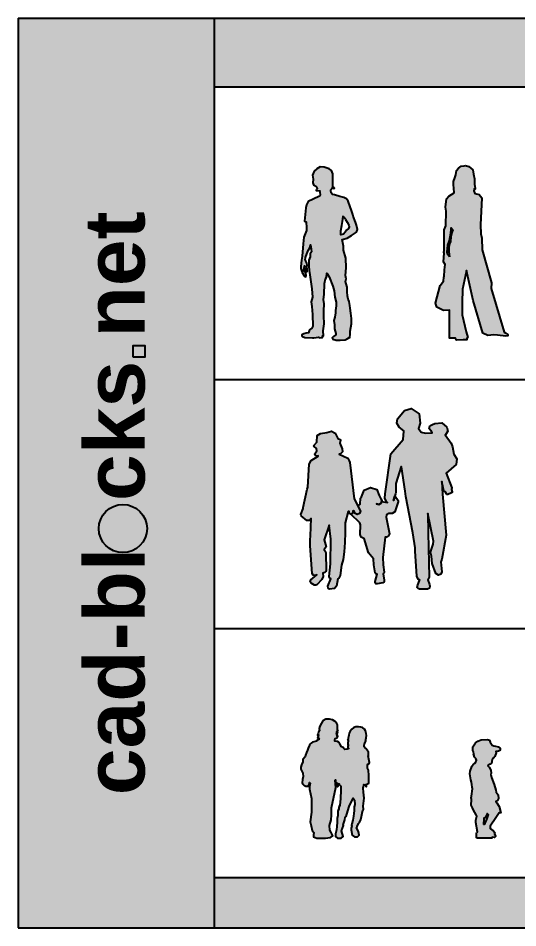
# Model space of a CAD drawing. Header units: millimetres. Extents: x 6811 to 22647, y 8145 to 17218.
# Drawn here: x 6811 to 11793, y 8145 to 17218 of the extents above; entities that cross this region are included whole.
import ezdxf

# ---------------------------------------------------------------- set-up
doc = ezdxf.new("R2010")
doc.units = ezdxf.units.MM
doc.layers.add('www.cad-blocks.net', color=7, linetype='Continuous')
doc.styles.get("Standard").update_dxf_attribs({"font": 'arial.ttf'})

# ---------------------------------------------------------------- blocks, each defined once
blk = doc.blocks.new('A$C6592664C')
h = blk.add_hatch(color=256)
h.paths.add_polyline_path([(0.4137, 1.0043), (0.4631, 1.0184), (0.5038, 1.0434), (0.5538, 1.0775), (0.5637, 1.1043), (0.5568, 1.146), (0.544, 1.1785), (0.5225, 1.2369), (0.5175, 1.2528), (0.5096, 1.2822), (0.4733, 1.3879), (0.4541, 1.4107), (0.4277, 1.4243), (0.3899, 1.4328), (0.3357, 1.4492), (0.3164, 1.4544), (0.3021, 1.4687), (0.2985, 1.4929), (0.2984, 1.4991), (0.308, 1.5101), (0.3111, 1.5219), (0.3255, 1.5145), (0.3374, 1.5175), (0.3286, 1.5215), (0.319, 1.5276), (0.3181, 1.5385), (0.3181, 1.553), (0.3207, 1.5661), (0.3195, 1.621), (0.319, 1.659), (0.3068, 1.6931), (0.2814, 1.7106), (0.2333, 1.7245), (0.194, 1.7289), (0.159, 1.7106), (0.1319, 1.6861), (0.1162, 1.6468), (0.1223, 1.6075), (0.1214, 1.5699), (0.1258, 1.5481), (0.1485, 1.5367), (0.1599, 1.5271), (0.1625, 1.5114), (0.1555, 1.5018), (0.1538, 1.493), (0.1857, 1.4913), (0.1891, 1.4753), (0.1919, 1.4485), (0.1905, 1.4382), (0.1783, 1.4344), (0.0739, 1.3823), (0.0551, 1.349), (0.051, 1.3188), (0.0353, 1.1865), (0.0532, 1.182), (0.0552, 1.1196), (0.0552, 1.0946), (0.0312, 1.0273), (0.0241, 0.9624), (0.0139, 0.8371), (0.0068, 0.7968), (0.0029, 0.7677), (0.0006, 0.7332), (0, 0.7155), (0.008, 0.6938), (0.0142, 0.6751), (0.0365, 0.6399), (0.0503, 0.6337), (0.053, 0.6475), (0.0485, 0.668), (0.0374, 0.6862), (0.0293, 0.7014), (0.036, 0.7339), (0.0374, 0.7433), (0.0432, 0.7268), (0.0454, 0.7103), (0.0485, 0.6951), (0.0583, 0.6853), (0.0637, 0.6867), (0.0628, 0.7112), (0.0606, 0.7303), (0.0619, 0.7468), (0.061, 0.7678), (0.0516, 0.7878), (0.045, 0.799), (0.0458, 0.8265), (0.0585, 0.8626), (0.0722, 0.8932), (0.0902, 0.9215), (0.0981, 0.9529), (0.1036, 0.9081), (0.1052, 0.883), (0.0934, 0.861), (0.0926, 0.8304), (0.0808, 0.7982), (0.0816, 0.7385), (0.0847, 0.6953), (0.091, 0.6521), (0.1103, 0.5115), (0.1167, 0.4293), (0.1024, 0.3835), (0.1088, 0.3377), (0.1167, 0.257), (0.1191, 0.14), (0.1093, 0.1214), (0.0877, 0.1018), (0.0759, 0.0733), (0.0541, 0.0689), (0.0313, 0.0646), (0.0107, 0.0543), (0.0118, 0.0462), (0.0175, 0.0354), (0.0414, 0.0266), (0.1164, 0.0239), (0.1307, 0.0252), (0.1778, 0.0314), (0.186, 0.0252), (0.2167, 0.0279), (0.2174, 0.0429), (0.2249, 0.045), (0.2242, 0.092), (0.2338, 0.1643), (0.2297, 0.2427), (0.231, 0.2931), (0.233, 0.3625), (0.2268, 0.4071), (0.233, 0.4564), (0.2376, 0.5657), (0.2468, 0.6134), (0.2561, 0.6272), (0.2592, 0.6703), (0.2838, 0.6334), (0.3177, 0.538), (0.3331, 0.4933), (0.3393, 0.4287), (0.3516, 0.3794), (0.3516, 0.3425), (0.3454, 0.2963), (0.347, 0.2732), (0.3393, 0.2301), (0.3285, 0.1962), (0.3362, 0.1546), (0.3362, 0.1131), (0.3485, 0.0669), (0.3477, 0.0521), (0.3273, 0.0369), (0.3128, 0.024), (0.3196, 0.0115), (0.353, 0), (0.3912, 0.0019), (0.4438, 0.0029), (0.4609, 0.0143), (0.4781, 0.0229), (0.4896, 0.0277), (0.4906, 0.0611), (0.4925, 0.0888), (0.4972, 0.1279), (0.5068, 0.1641), (0.5049, 0.2176), (0.4982, 0.2682), (0.4925, 0.3187), (0.4899, 0.3475), (0.4809, 0.3855), (0.4723, 0.4079), (0.4666, 0.4426), (0.461, 0.482), (0.461, 0.5298), (0.4535, 0.5617), (0.445, 0.5851), (0.4507, 0.6132), (0.446, 0.6461), (0.4532, 0.721), (0.4493, 0.8172), (0.4249, 0.8995), (0.4249, 0.9388)])
h.paths.add_polyline_path([(0.3982, 1.0506), (0.3995, 1.0908), (0.4077, 1.1447), (0.4159, 1.1842), (0.4173, 1.2081), (0.4227, 1.2397), (0.4398, 1.2183), (0.4466, 1.2033), (0.4616, 1.1788), (0.4773, 1.146), (0.4828, 1.1317), (0.476, 1.1147), (0.4569, 1.0976), (0.4418, 1.0765), (0.4241, 1.0567)], flags=16)
for points in [[(0.1848, 1.4955), (0.1891, 1.4753), (0.1919, 1.4485), (0.1905, 1.4382), (0.1783, 1.4344), (0.0739, 1.3823), (0.0551, 1.349), (0.051, 1.3188), (0.0353, 1.1865), (0.0532, 1.182), (0.0552, 1.1196), (0.0552, 1.0946), (0.0312, 1.0273), (0.0241, 0.9624), (0.0139, 0.8371), (0.0068, 0.7968), (0.0029, 0.7677), (0.0006, 0.7332), (0, 0.7155), (0.008, 0.6938), (0.0142, 0.6751), (0.0365, 0.6399), (0.0503, 0.6337), (0.053, 0.6475), (0.0485, 0.668), (0.0374, 0.6862), (0.0293, 0.7014), (0.036, 0.7339), (0.0374, 0.7433), (0.0432, 0.7268), (0.0454, 0.7103), (0.0485, 0.6951), (0.0583, 0.6853), (0.0637, 0.6867), (0.0628, 0.7112), (0.0606, 0.7303), (0.0619, 0.7468), (0.061, 0.7678), (0.0516, 0.7878), (0.045, 0.799), (0.0458, 0.8265), (0.0585, 0.8626), (0.0722, 0.8932), (0.0902, 0.9215), (0.0981, 0.9529), (0.1036, 0.9081), (0.1052, 0.883), (0.0934, 0.861), (0.0926, 0.8304), (0.0808, 0.7982), (0.0816, 0.7385), (0.0847, 0.6953), (0.091, 0.6521), (0.1103, 0.5115), (0.1167, 0.4293), (0.1024, 0.3835), (0.1088, 0.3377), (0.1167, 0.257), (0.1191, 0.14), (0.1093, 0.1214), (0.0877, 0.1018), (0.0759, 0.0733), (0.0541, 0.0689), (0.0313, 0.0646), (0.0107, 0.0543), (0.0118, 0.0462), (0.0175, 0.0354), (0.0414, 0.0266), (0.1164, 0.0239), (0.1307, 0.0252), (0.1778, 0.0314), (0.186, 0.0252), (0.2167, 0.0279), (0.2174, 0.0429), (0.2249, 0.045), (0.2242, 0.092), (0.2338, 0.1643), (0.2297, 0.2427), (0.231, 0.2931), (0.233, 0.3625), (0.2268, 0.4071), (0.233, 0.4564), (0.2376, 0.5657), (0.2468, 0.6134), (0.2561, 0.6272), (0.2592, 0.6703), (0.2838, 0.6334), (0.3177, 0.538), (0.3331, 0.4933), (0.3393, 0.4287), (0.3516, 0.3794), (0.3516, 0.3425), (0.3454, 0.2963), (0.347, 0.2732), (0.3393, 0.2301), (0.3285, 0.1962), (0.3362, 0.1546), (0.3362, 0.1131), (0.3485, 0.0669), (0.3477, 0.0521), (0.3273, 0.0369), (0.3128, 0.024), (0.3196, 0.0115), (0.353, 0), (0.3912, 0.0019), (0.4438, 0.0029), (0.4609, 0.0143), (0.4781, 0.0229), (0.4896, 0.0277), (0.4906, 0.0611), (0.4925, 0.0888), (0.4972, 0.1279), (0.5068, 0.1641), (0.5049, 0.2176), (0.4982, 0.2682), (0.4925, 0.3187), (0.4899, 0.3475), (0.4809, 0.3855), (0.4723, 0.4079), (0.4666, 0.4426), (0.461, 0.482), (0.461, 0.5298), (0.4535, 0.5617), (0.445, 0.5851), (0.4507, 0.6132), (0.446, 0.6461), (0.4532, 0.721), (0.4493, 0.8172), (0.4249, 0.8995), (0.4249, 0.9388), (0.4137, 1.0043), (0.4631, 1.0184), (0.5038, 1.0434), (0.5538, 1.0775), (0.5637, 1.1043), (0.5568, 1.146), (0.544, 1.1785), (0.5225, 1.2369), (0.5175, 1.2528), (0.5096, 1.2822), (0.4733, 1.3879), (0.4541, 1.4107), (0.4277, 1.4243), (0.3899, 1.4328), (0.3357, 1.4492), (0.3164, 1.4544), (0.3021, 1.4687), (0.2985, 1.4929), (0.2984, 1.4991), (0.308, 1.5101), (0.3111, 1.5219), (0.3255, 1.5145), (0.3374, 1.5175), (0.3286, 1.5215), (0.319, 1.5276), (0.3181, 1.5385), (0.3181, 1.553), (0.3207, 1.5661), (0.3195, 1.621), (0.319, 1.659), (0.3068, 1.6931), (0.2814, 1.7106), (0.2333, 1.7245), (0.194, 1.7289), (0.159, 1.7106), (0.1319, 1.6861), (0.1162, 1.6468), (0.1223, 1.6075), (0.1214, 1.5699), (0.1258, 1.5481), (0.1485, 1.5367), (0.1599, 1.5271), (0.1625, 1.5114), (0.1555, 1.5018), (0.1538, 1.493), (0.1861, 1.4913)], [(0.4234, 1.2388), (0.4398, 1.2183), (0.4466, 1.2033), (0.4616, 1.1788), (0.4773, 1.146), (0.4828, 1.1317), (0.476, 1.1147), (0.4569, 1.0976), (0.4418, 1.0765), (0.4241, 1.0567), (0.3982, 1.0506), (0.3995, 1.0908), (0.4077, 1.1447), (0.4159, 1.1842), (0.4173, 1.2081), (0.4227, 1.2401)]]:
    blk.add_lwpolyline(points)
blk = doc.blocks.new('A$C01371AAD')
h = blk.add_hatch(color=256)
h.paths.add_polyline_path([(0.1032, 1.1421), (0.0879, 1.1007), (0.087, 0.8944), (0.0832, 0.8781), (0.089, 0.8675), (0.0803, 0.7828), (0.0982, 0.7538), (0.0907, 0.7009), (0.088, 0.6358), (0.0846, 0.6296), (0.0801, 0.588), (0.0492, 0.545), (0, 0.3706), (0.0139, 0.3306), (0.0816, 0.2952), (0.1417, 0.2983), (0.1402, 0.0213), (0.199, 0.0212), (0.2106, 0), (0.277, 0.0048), (0.3136, 0.0038), (0.3145, 0.0202), (0.3227, 0.0256), (0.3071, 0.0821), (0.2662, 0.2517), (0.2683, 0.3732), (0.2703, 0.5076), (0.3093, 0.6967), (0.3777, 0.3965), (0.4729, 0.0705), (0.5217, 0.0477), (0.5836, 0.0521), (0.6205, 0.0488), (0.704, 0.0401), (0.7225, 0.0434), (0.7215, 0.0554), (0.7008, 0.0716), (0.6854, 0.0805), (0.5577, 0.5158), (0.56, 0.5729), (0.4655, 0.9008), (0.4641, 1.019), (0.4535, 1.06), (0.451, 1.1517), (0.4615, 1.4209), (0.438, 1.454), (0.3938, 1.4636), (0.3827, 1.4884), (0.3855, 1.5009), (0.3855, 1.5092), (0.398, 1.5064), (0.3966, 1.5147), (0.3883, 1.5574), (0.391, 1.6098), (0.3813, 1.6568), (0.3717, 1.6995), (0.3331, 1.734), (0.2999, 1.7409), (0.2871, 1.739), (0.2564, 1.7359), (0.2304, 1.7175), (0.212, 1.6915), (0.2043, 1.65), (0.1936, 1.6179), (0.1813, 1.5826), (0.1813, 1.5489), (0.1828, 1.5151), (0.186, 1.4707), (0.1337, 1.437), (0.1093, 1.4088), (0.1016, 1.3276), (0.1062, 1.2861)])
h.paths.add_polyline_path([(0.1751, 1.1021), (0.165, 1.0748), (0.153, 1.0313), (0.1516, 0.9859), (0.1417, 0.9618), (0.133, 0.927), (0.1336, 0.8809), (0.141, 0.8306), (0.1223, 0.858), (0.1183, 0.8781), (0.1256, 0.9471), (0.139, 0.9939), (0.1551, 1.0661), (0.1563, 1.1048), (0.1563, 1.1215), (0.1717, 1.1055)], flags=16)
for points in [[(0.2999, 1.7409), (0.3331, 1.734), (0.3717, 1.6995), (0.3813, 1.6568), (0.391, 1.6098), (0.3883, 1.5574), (0.3966, 1.5147), (0.398, 1.5064), (0.3855, 1.5092), (0.3855, 1.5009), (0.3827, 1.4884), (0.3938, 1.4636), (0.438, 1.454), (0.4615, 1.4209), (0.451, 1.1517), (0.4535, 1.06), (0.4641, 1.019), (0.4655, 0.9008), (0.56, 0.5729), (0.5577, 0.5158), (0.6854, 0.0805), (0.7008, 0.0716), (0.7215, 0.0554), (0.7225, 0.0434), (0.704, 0.0401), (0.6205, 0.0488), (0.5836, 0.0521), (0.5217, 0.0477), (0.4729, 0.0705), (0.3777, 0.3965), (0.3093, 0.6967), (0.2703, 0.5076), (0.2683, 0.3732), (0.2662, 0.2517), (0.3071, 0.0821), (0.3227, 0.0256), (0.3145, 0.0202), (0.3136, 0.0038), (0.277, 0.0048), (0.2106, 0), (0.199, 0.0212), (0.1402, 0.0213), (0.1417, 0.2983), (0.0816, 0.2952), (0.0139, 0.3306), (0, 0.3706), (0.0492, 0.545), (0.0801, 0.588), (0.0846, 0.6296), (0.088, 0.6358), (0.0907, 0.7009), (0.0982, 0.7538), (0.0803, 0.7828), (0.089, 0.8675), (0.0832, 0.8781), (0.087, 0.8944), (0.0879, 1.1007), (0.1032, 1.1421), (0.1062, 1.2861), (0.1016, 1.3276), (0.1093, 1.4088), (0.1337, 1.437), (0.186, 1.4707), (0.1828, 1.5151), (0.1813, 1.5489), (0.1813, 1.5826), (0.1936, 1.6179), (0.2043, 1.65), (0.212, 1.6915), (0.2304, 1.7175), (0.2564, 1.7359), (0.2871, 1.739)], [(0.141, 0.8306), (0.1223, 0.858), (0.1183, 0.8781), (0.1256, 0.9471), (0.139, 0.9939), (0.1551, 1.0661), (0.1563, 1.1048), (0.1563, 1.1215), (0.1717, 1.1055), (0.1751, 1.1021), (0.165, 1.0748), (0.153, 1.0313), (0.1516, 0.9859), (0.1417, 0.9618), (0.133, 0.927), (0.1336, 0.8809)]]:
    blk.add_lwpolyline(points, close=True)
blk = doc.blocks.new('b1')
for points in [[(-1384.34, -560.52), (-1383.37, -559.75), (-1383.24, -557.41), (-1382.9, -556.91), (-1381.76, -554.18), (-1379.3, -553.14), (-1376.77, -553.97), (-1375.79, -556.27), (-1375.12, -557.61), (-1374.77, -558.34), (-1375.04, -559.38), (-1375.95, -559.9), (-1376.95, -559.64), (-1375.95, -559.9), (-1375.04, -559.38), (-1374.87, -558.7), (-1372.54, -559.09), (-1372.93, -558.84), (-1373.58, -557.34), (-1373.45, -555.68), (-1371.25, -539.75), (-1366.24, -534.02), (-1366.05, -530.68), (-1366.04, -530.57), (-1367.86, -529.09), (-1368.73, -527.5), (-1368.51, -525.73), (-1365.76, -522.35), (-1363.13, -521.64), (-1359.91, -523.67), (-1359.55, -527.46), (-1360.2, -529.54), (-1359.13, -530.98), (-1357.39, -531.46), (-1354.64, -531.31), (-1354.9, -530.68), (-1354.94, -530.58), (-1355.21, -530.54), (-1355.84, -529.62), (-1355.6, -528.53), (-1354.63, -527.98), (-1353.65, -527.59), (-1350.9, -527.31), (-1348.82, -529.05), (-1348.46, -530.67), (-1349.37, -532.05), (-1349.53, -532.15), (-1347.06, -535.49), (-1346.56, -536.93), (-1346.12, -539.85), (-1344.81, -541.7), (-1345.1, -543.99), (-1349.17, -547.41), (-1346.91, -553.26), (-1346.94, -553.95), (-1346.95, -553.96), (-1346.72, -554.82), (-1346.74, -555.09), (-1346.94, -555.28), (-1348.43, -555.9), (-1348.79, -555.9), (-1349.04, -555.65), (-1349.35, -554.93), (-1349.38, -554.87), (-1349.67, -554.84), (-1349.99, -554.41), (-1350.85, -550.72), (-1350.53, -555.8), (-1349.15, -572.19), (-1350.78, -581.71), (-1351.07, -582.57), (-1351.29, -582.79), (-1350.87, -586.74), (-1351.18, -587.64), (-1352.18, -588.1), (-1353.29, -587.49), (-1354.68, -583.47), (-1354.91, -580.56), (-1355.32, -578.86), (-1354.33, -575.71), (-1354.18, -574.56), (-1356.44, -563.45), (-1356.29, -571.12), (-1356.18, -577.22), (-1355.96, -588.83), (-1356.4, -589.99), (-1355.82, -591.87), (-1355.64, -592.45), (-1355.78, -593.27), (-1356.51, -593.64), (-1359.76, -593.64), (-1360.31, -593.45), (-1360.64, -592.96), (-1360.6, -592.37), (-1360.4, -591.89), (-1359.69, -590.19), (-1359.64, -590.09), (-1360.32, -589.74), (-1360.86, -588.48), (-1361.45, -578.54), (-1361.54, -577.16), (-1362.35, -571.15), (-1365.18, -556.71), (-1365.47, -554.61), (-1366.92, -544.91), (-1367, -544.78), (-1369.14, -551.46), (-1369.23, -555.14), (-1369.34, -555.68), (-1370.09, -558.32), (-1369.61, -556.63), (-1369.43, -556.63), (-1368.22, -558.37), (-1368.22, -558.81), (-1368.81, -560.49), (-1369.58, -562.85), (-1370.68, -563.53), (-1372.01, -563.51), (-1372.91, -563.99), (-1373.03, -565.01), (-1371.76, -571.56), (-1372.08, -572.44), (-1372.92, -572.89), (-1373.42, -572.96), (-1374.34, -581.02), (-1374.3, -584), (-1373.86, -586.86), (-1374, -587.38), (-1374.23, -587.56), (-1373.83, -590.09), (-1373.85, -590.75), (-1374.39, -591.15), (-1376.59, -591.57), (-1377.11, -591.49), (-1377.47, -591.09), (-1377.5, -590.56), (-1376.69, -587.74), (-1377.2, -587.58), (-1377.48, -587.1), (-1378, -583.98), (-1378.16, -581.57), (-1380.07, -579.18), (-1381.88, -573.48), (-1381.94, -573.48), (-1383.05, -572.99), (-1383.47, -571.84), (-1383.27, -568.04), (-1383.49, -567.21), (-1387.09, -563.73)], [(-1400.73, -540.6), (-1401.3, -540.31), (-1401.47, -539.69), (-1400.67, -538.44), (-1400.82, -537.55), (-1401.82, -536.77), (-1401.87, -536.31), (-1400.69, -535.1), (-1400.52, -532.42), (-1399.27, -531.57), (-1396.76, -531.18), (-1394.88, -530.68), (-1393.35, -531.43), (-1392.37, -533.56), (-1391.38, -534.03), (-1391.25, -534.33), (-1391.5, -535.38), (-1390.62, -537.76), (-1390.5, -538.92), (-1391.37, -539.76), (-1391.76, -539.82), (-1388.36, -541.48), (-1387.82, -542.47), (-1387.5, -543.12), (-1385.76, -557.7), (-1383.29, -562.6), (-1383.64, -563.47), (-1384.55, -563.86), (-1385.38, -563.56), (-1385.83, -562.6), (-1386.1, -562.44), (-1386.33, -562.56), (-1386.49, -563.44), (-1386.97, -563.73), (-1387.09, -563.73), (-1387.56, -563.55), (-1387.79, -563.02), (-1387.8, -562.63), (-1388.21, -562.7), (-1389.41, -567.21), (-1389.42, -571.05), (-1389.58, -575.06), (-1389.8, -578.8), (-1390.19, -581.87), (-1390.8, -584.08), (-1391.33, -588.26), (-1391.87, -589.26), (-1392.28, -589.52), (-1392.82, -592.44), (-1393.61, -593.41), (-1395.6, -593.68), (-1396.22, -593.3), (-1396.31, -592.5), (-1395.16, -589.56), (-1395.59, -589.28), (-1395.8, -588.58), (-1395.19, -583.62), (-1395.16, -573.78), (-1395.81, -568.16), (-1397.82, -573.96), (-1397.01, -576.84), (-1397.75, -577.84), (-1397.75, -578.14), (-1397.55, -578.37), (-1397.09, -579.14), (-1396.97, -586.2), (-1397.13, -586.7), (-1397.57, -587.02), (-1398.31, -587.26), (-1398.24, -588.65), (-1398.67, -589.78), (-1400.75, -591.93), (-1401.14, -592.14), (-1401.58, -592.09), (-1402.92, -591.33), (-1403.3, -590.7), (-1403.09, -590), (-1400.68, -588.03), (-1401.31, -588.24), (-1402.11, -588.13), (-1402.51, -587.43), (-1403.32, -576.44), (-1403.36, -574.01), (-1403.28, -572.37), (-1402.95, -565.54), (-1403.64, -566.27), (-1404.65, -566.3), (-1406.93, -564.43), (-1407.09, -563.92), (-1406.18, -561.45), (-1406.21, -561.09), (-1404.54, -553.73), (-1404.25, -553.02), (-1403.74, -543.85), (-1403.02, -542.3), (-1400.22, -540.61), (-1400.22, -540.47), (-1400.73, -540.6)]]:
    blk.add_lwpolyline(points)
blk = doc.blocks.new('A$C4A7937C8')
h = blk.add_hatch(color=256)
h.paths.add_polyline_path([(0.4897, 1.264), (0.4817, 1.2802), (0.4682, 1.3051), (0.3831, 1.3464), (0.3929, 1.3479), (0.4147, 1.3689), (0.4117, 1.398), (0.3896, 1.4574), (0.396, 1.4837), (0.3927, 1.4912), (0.3679, 1.5031), (0.3435, 1.5563), (0.3051, 1.575), (0.2581, 1.5625), (0.1955, 1.5528), (0.1641, 1.5315), (0.16, 1.4644), (0.1306, 1.4342), (0.1317, 1.4227), (0.1567, 1.4031), (0.1606, 1.3809), (0.1405, 1.3498), (0.1448, 1.3343), (0.1588, 1.3269), (0.1716, 1.3303), (0.1716, 1.3268), (0.1018, 1.2844), (0.0837, 1.2457), (0.0709, 1.0166), (0.0637, 0.9986), (0.0218, 0.8148), (0.0228, 0.8058), (0, 0.7441), (0.0041, 0.7312), (0.061, 0.6844), (0.0862, 0.6853), (0.1035, 0.7035), (0.0952, 0.5327), (0.0932, 0.4918), (0.0942, 0.431), (0.1144, 0.1562), (0.1245, 0.1388), (0.1444, 0.136), (0.1603, 0.1412), (0.0999, 0.0919), (0.0946, 0.0744), (0.1042, 0.0588), (0.1378, 0.0398), (0.1488, 0.0385), (0.1585, 0.0437), (0.2104, 0.0975), (0.2211, 0.1258), (0.2195, 0.1605), (0.2381, 0.1665), (0.2489, 0.1744), (0.2529, 0.1869), (0.2499, 0.3635), (0.2383, 0.3828), (0.2335, 0.3886), (0.2336, 0.3961), (0.2519, 0.4209), (0.2316, 0.493), (0.2819, 0.6379), (0.2982, 0.4974), (0.2974, 0.2516), (0.2821, 0.1275), (0.2874, 0.11), (0.2982, 0.103), (0.2694, 0.0295), (0.2716, 0.0096), (0.2873, 0), (0.3369, 0.0066), (0.3568, 0.0309), (0.3701, 0.1041), (0.3804, 0.1105), (0.3939, 0.1355), (0.4071, 0.24), (0.4224, 0.2953), (0.4322, 0.3719), (0.4376, 0.4654), (0.4417, 0.5658), (0.4419, 0.6617), (0.4719, 0.7744), (0.4822, 0.7763), (0.4823, 0.7664), (0.4883, 0.7533), (0.4999, 0.7486), (0.5031, 0.7488), (0.515, 0.756), (0.5189, 0.778), (0.5248, 0.781), (0.5313, 0.7769), (0.5428, 0.7531), (0.5634, 0.7454), (0.5863, 0.7552), (0.595, 0.7769), (0.5332, 0.8995)])
h.paths.add_polyline_path([(0.9376, 0.7708), (0.9569, 0.8297), (0.9716, 0.8718), (0.9716, 0.8827), (0.9415, 0.9261), (0.9369, 0.9261), (0.9436, 0.9499), (0.9465, 0.9635), (0.9487, 1.0556), (1.0023, 1.2225), (1.0042, 1.2192), (1.0405, 0.9767), (1.0477, 0.9242), (1.1184, 0.5631), (1.1386, 0.413), (1.1409, 0.3785), (1.1557, 0.13), (1.1693, 0.0984), (1.1863, 0.0898), (1.185, 0.0871), (1.1672, 0.0447), (1.1622, 0.0327), (1.1611, 0.018), (1.1693, 0.0057), (1.1832, 0.001), (1.2644, 0.001), (1.2828, 0.0103), (1.2862, 0.0306), (1.2817, 0.0452), (1.2672, 0.0922), (1.2781, 0.1212), (1.2727, 0.4116), (1.2698, 0.5639), (1.2663, 0.7558), (1.3227, 0.4779), (1.3191, 0.4491), (1.2941, 0.3705), (1.3045, 0.3279), (1.3102, 0.2552), (1.345, 0.1547), (1.3727, 0.1396), (1.3976, 0.151), (1.4055, 0.1735), (1.3949, 0.2722), (1.4005, 0.2778), (1.4077, 0.2991), (1.4484, 0.5372), (1.414, 0.947), (1.4059, 1.0739), (1.4275, 0.9818), (1.4355, 0.971), (1.4429, 0.9702), (1.4512, 0.9506), (1.4575, 0.9444), (1.4663, 0.9445), (1.5036, 0.9601), (1.5086, 0.9647), (1.5093, 0.9715), (1.5036, 0.9929), (1.5037, 0.9932), (1.5044, 1.0105), (1.448, 1.1567), (1.5497, 1.2422), (1.557, 1.2995), (1.5242, 1.3458), (1.5131, 1.4187), (1.5008, 1.4547), (1.439, 1.5383), (1.443, 1.5408), (1.4658, 1.5751), (1.4566, 1.6157), (1.4048, 1.6592), (1.3359, 1.6522), (1.3115, 1.6425), (1.2873, 1.6286), (1.2811, 1.6014), (1.297, 1.5785), (1.3038, 1.5775), (1.3047, 1.575), (1.3111, 1.5592), (1.2424, 1.5554), (1.1989, 1.5675), (1.1722, 1.6034), (1.1885, 1.6555), (1.1795, 1.7502), (1.0989, 1.801), (1.0333, 1.7831), (0.9645, 1.6987), (0.959, 1.6545), (0.9808, 1.6148), (1.0262, 1.5777), (1.026, 1.575), (1.0211, 1.4914), (0.896, 1.3482), (0.841, 0.95), (0.8377, 0.9084), (0.8541, 0.871), (0.8636, 0.8647), (0.8055, 0.8745), (0.8079, 0.8835), (0.7991, 0.9018), (0.7824, 0.9353), (0.7579, 0.9926), (0.6946, 1.0135), (0.6332, 0.9874), (0.6048, 0.9192), (0.5962, 0.9066), (0.593, 0.8483), (0.5688, 0.8289), (0.595, 0.7769), (0.5863, 0.7552), (0.5634, 0.7454), (0.5428, 0.7531), (0.5313, 0.7769), (0.5248, 0.781), (0.5189, 0.778), (0.515, 0.756), (0.5016, 0.7479), (0.4999, 0.7486), (0.5899, 0.6618), (0.5956, 0.641), (0.5905, 0.5459), (0.6009, 0.5173), (0.6288, 0.505), (0.6302, 0.505), (0.6755, 0.3625), (0.7232, 0.3027), (0.7272, 0.2425), (0.7402, 0.1644), (0.7471, 0.1526), (0.76, 0.1484), (0.7396, 0.0779), (0.7404, 0.0647), (0.7494, 0.0548), (0.7625, 0.0528), (0.8176, 0.0632), (0.8309, 0.0731), (0.8316, 0.0897), (0.8215, 0.1531), (0.8272, 0.1576), (0.8307, 0.1704), (0.8196, 0.2419), (0.8187, 0.3164), (0.8417, 0.5179), (0.8542, 0.5196), (0.8751, 0.531), (0.8832, 0.5529), (0.8514, 0.7167), (0.8544, 0.7423), (0.877, 0.7542), (0.9101, 0.7538)])
at = {"xscale": 0.025, "yscale": 0.025, "zscale": 0.025}
blk.add_blockref('b1', (35.1772, 14.842), dxfattribs=at)
blk = doc.blocks.new('A$C62391685')
h = blk.add_hatch(color=256)
h.paths.add_polyline_path([(0.6713, 0.8211), (0.6736, 0.8223), (0.6749, 0.8323), (0.6759, 0.8444), (0.6744, 0.8602), (0.6677, 0.868), (0.6611, 0.8759), (0.6526, 0.889), (0.6437, 0.8938), (0.632, 0.91), (0.6322, 0.9272), (0.6395, 0.9533), (0.6421, 0.9502), (0.6441, 0.9676), (0.6445, 0.9624), (0.6519, 1), (0.6544, 1.0221), (0.6525, 1.0447), (0.6452, 1.0701), (0.6344, 1.0881), (0.6152, 1.1019), (0.5979, 1.1077), (0.574, 1.1091), (0.5655, 1.1108), (0.5482, 1.1104), (0.5296, 1.1027), (0.5103, 1.0881), (0.4907, 1.0654), (0.4822, 1.0478), (0.4788, 1.0285), (0.4747, 1.0118), (0.4714, 0.9964), (0.468, 0.9785), (0.4715, 0.9831), (0.4712, 0.9668), (0.4701, 0.9506), (0.4677, 0.9298), (0.4714, 0.9351), (0.4714, 0.9243), (0.4685, 0.9139), (0.4689, 0.9043), (0.4722, 0.8971), (0.4792, 0.8947), (0.4624, 0.8882), (0.4402, 0.884), (0.4282, 0.8924), (0.4211, 0.9026), (0.4063, 0.9105), (0.3898, 0.9402), (0.3823, 0.9525), (0.365, 0.9644), (0.3352, 0.9667), (0.3379, 0.9713), (0.3396, 0.9767), (0.3412, 0.9859), (0.3429, 0.9936), (0.3515, 0.9957), (0.3581, 0.9997), (0.3663, 1.009), (0.3673, 1.0109), (0.3569, 1.0457), (0.3577, 1.0516), (0.358, 1.0622), (0.3646, 1.0483), (0.3653, 1.0758), (0.3695, 1.0691), (0.366, 1.0883), (0.3666, 1.1006), (0.3654, 1.1205), (0.3649, 1.1291), (0.3602, 1.1431), (0.343, 1.1646), (0.3169, 1.1805), (0.2872, 1.1873), (0.2727, 1.1881), (0.2486, 1.1851), (0.2208, 1.1692), (0.2048, 1.1471), (0.1891, 1.1171), (0.1826, 1.093), (0.1848, 1.0686), (0.1812, 1.0676), (0.1779, 1.0573), (0.1728, 1.0419), (0.1678, 1.0264), (0.1779, 1.0313), (0.1714, 1.0105), (0.1678, 0.9989), (0.1779, 0.9989), (0.1815, 0.9872), (0.1714, 0.9819), (0.1604, 0.9735), (0.158, 0.9683), (0.1155, 0.9581), (0.1043, 0.9478), (0.095, 0.9416), (0.0872, 0.9286), (0.0746, 0.8986), (0.0662, 0.8785), (0.0552, 0.8525), (0.0477, 0.8274), (0.0431, 0.8123), (0.0208, 0.7845), (0.0202, 0.7604), (0.0056, 0.7327), (0.0004, 0.7091), (0, 0.6883), (0.0141, 0.6609), (0.0208, 0.6478), (0.0239, 0.614), (0.0155, 0.5848), (0.0135, 0.5518), (0.0177, 0.5403), (0.0318, 0.5233), (0.0379, 0.5255), (0.0512, 0.5174), (0.0615, 0.5167), (0.0625, 0.5188), (0.0751, 0.5184), (0.0769, 0.5229), (0.0751, 0.5278), (0.0853, 0.5289), (0.0848, 0.5362), (0.0816, 0.5381), (0.0866, 0.5399), (0.0861, 0.5535), (0.0932, 0.5492), (0.0872, 0.5153), (0.0862, 0.4897), (0.1064, 0.3955), (0.1059, 0.3266), (0.1055, 0.2577), (0.0927, 0.1627), (0.1047, 0.1217), (0.1139, 0.0759), (0.1295, 0.0547), (0.1259, 0.0341), (0.1263, 0.0122), (0.1608, 0), (0.245, 0), (0.2702, 0.0028), (0.2955, 0.0056), (0.32, 0.0234), (0.3024, 0.0563), (0.2909, 0.0792), (0.2854, 0.1259), (0.3032, 0.1816), (0.3053, 0.2281), (0.3065, 0.3018), (0.3499, 0.5066), (0.3413, 0.5772), (0.3455, 0.5809), (0.3449, 0.5729), (0.3461, 0.5628), (0.3627, 0.5163), (0.3683, 0.5151), (0.3726, 0.5195), (0.3673, 0.5469), (0.3714, 0.5426), (0.3774, 0.5404), (0.3828, 0.5417), (0.3811, 0.5335), (0.3898, 0.5283), (0.3951, 0.5222), (0.4005, 0.5161), (0.3985, 0.4784), (0.3942, 0.3959), (0.3904, 0.3252), (0.3794, 0.3093), (0.378, 0.2886), (0.3685, 0.2718), (0.3691, 0.2482), (0.3696, 0.2247), (0.3629, 0.1956), (0.3617, 0.1607), (0.3593, 0.1147), (0.3574, 0.082), (0.3467, 0.0427), (0.3467, 0.0153), (0.3673, 0), (0.4016, 0), (0.4217, 0.0153), (0.4063, 0.0726), (0.4251, 0.1255), (0.4224, 0.1322), (0.4395, 0.1825), (0.4435, 0.2082), (0.4512, 0.2161), (0.4775, 0.3042), (0.4809, 0.3156), (0.5233, 0.3975), (0.5339, 0.3782), (0.5386, 0.337), (0.5324, 0.3133), (0.5318, 0.304), (0.5313, 0.2948), (0.5331, 0.274), (0.53, 0.2459), (0.5269, 0.2177), (0.5178, 0.1807), (0.51, 0.1421), (0.5069, 0.1304), (0.5092, 0.1204), (0.5004, 0.1), (0.5004, 0.0812), (0.5115, 0.028), (0.5338, 0.0121), (0.5646, 0.0121), (0.5808, 0.028), (0.5744, 0.0633), (0.5537, 0.1076), (0.5629, 0.1167), (0.5748, 0.1475), (0.5851, 0.1567), (0.5983, 0.1846), (0.6042, 0.2164), (0.6113, 0.2488), (0.6197, 0.2783), (0.6257, 0.2889), (0.6222, 0.3186), (0.6308, 0.3973), (0.6241, 0.4575), (0.623, 0.4991), (0.6226, 0.5085), (0.6252, 0.5095), (0.6296, 0.5333), (0.6345, 0.5323), (0.6468, 0.5337), (0.645, 0.523), (0.6471, 0.5165), (0.6503, 0.5138), (0.6533, 0.5148), (0.6554, 0.5268), (0.659, 0.5372), (0.6766, 0.5483), (0.6783, 0.5565), (0.6782, 0.5605), (0.678, 0.574), (0.6778, 0.5849), (0.6791, 0.5969), (0.679, 0.6015), (0.6787, 0.6122), (0.678, 0.6265), (0.6772, 0.6402), (0.6755, 0.6667), (0.6734, 0.6764), (0.6638, 0.699), (0.6634, 0.719), (0.6638, 0.7339), (0.6817, 0.7427), (0.6861, 0.7546)])
h.paths.add_polyline_path([(0.3576, 1.0485), (0.3569, 1.0457), (0.3673, 1.0109), (0.3683, 1.0128)], flags=17)
blk.add_lwpolyline([(0.3602, 1.1431), (0.343, 1.1646), (0.3169, 1.1805), (0.2872, 1.1873), (0.2727, 1.1881), (0.2486, 1.1851), (0.2208, 1.1692), (0.2048, 1.1471), (0.1891, 1.1171), (0.1826, 1.093), (0.1848, 1.0686), (0.1812, 1.0676), (0.1779, 1.0573), (0.1728, 1.0419), (0.1678, 1.0264), (0.1779, 1.0313), (0.1714, 1.0105), (0.1678, 0.9989), (0.1779, 0.9989), (0.1815, 0.9872), (0.1714, 0.9819), (0.1604, 0.9735), (0.158, 0.9683), (0.1155, 0.9581), (0.1043, 0.9478), (0.095, 0.9416), (0.0872, 0.9286), (0.0746, 0.8986), (0.0662, 0.8785), (0.0552, 0.8525), (0.0477, 0.8274), (0.0431, 0.8123), (0.0208, 0.7845), (0.0202, 0.7604), (0.0056, 0.7327), (0.0004, 0.7091), (0, 0.6883), (0.0141, 0.6609), (0.0208, 0.6478), (0.0239, 0.614), (0.0155, 0.5848), (0.0135, 0.5518), (0.0177, 0.5403), (0.0318, 0.5233), (0.0379, 0.5255), (0.0512, 0.5174), (0.0615, 0.5167), (0.0625, 0.5188), (0.0751, 0.5184), (0.0769, 0.5229), (0.0751, 0.5278), (0.0853, 0.5289), (0.0848, 0.5362), (0.0816, 0.5381), (0.0866, 0.5399), (0.0861, 0.5535), (0.0932, 0.5492), (0.0872, 0.5153), (0.0862, 0.4897), (0.1064, 0.3955), (0.1059, 0.3266), (0.1055, 0.2577), (0.0927, 0.1627), (0.1047, 0.1217), (0.1139, 0.0759), (0.1295, 0.0547), (0.1259, 0.0341), (0.1263, 0.0122), (0.1608, 0), (0.245, 0), (0.2702, 0.0028), (0.2955, 0.0056), (0.32, 0.0234), (0.3024, 0.0563), (0.2909, 0.0792), (0.2854, 0.1259), (0.3032, 0.1816), (0.3053, 0.2281), (0.3065, 0.3018), (0.3499, 0.5066), (0.3413, 0.5772), (0.3455, 0.5809), (0.3449, 0.5729), (0.3461, 0.5628), (0.3627, 0.5163), (0.3683, 0.5151), (0.3726, 0.5195), (0.3673, 0.5469), (0.3714, 0.5426), (0.3774, 0.5404), (0.3828, 0.5417), (0.3811, 0.5335), (0.3898, 0.5283), (0.3951, 0.5222), (0.4005, 0.5161), (0.3985, 0.4784), (0.3942, 0.3959), (0.3904, 0.3252), (0.3794, 0.3093), (0.378, 0.2886), (0.3685, 0.2718), (0.3691, 0.2482), (0.3696, 0.2247), (0.3629, 0.1956), (0.3617, 0.1607), (0.3593, 0.1147), (0.3574, 0.082), (0.3467, 0.0427), (0.3467, 0.0153), (0.3673, 0), (0.4016, 0), (0.4217, 0.0153), (0.4063, 0.0726), (0.4251, 0.1255), (0.4224, 0.1322), (0.4395, 0.1825), (0.4435, 0.2082), (0.4512, 0.2161), (0.4775, 0.3042), (0.4809, 0.3156), (0.5233, 0.3975), (0.5339, 0.3782), (0.5386, 0.337), (0.5324, 0.3133), (0.5318, 0.304), (0.5313, 0.2948), (0.5331, 0.274), (0.53, 0.2459), (0.5269, 0.2177), (0.5178, 0.1807), (0.51, 0.1421), (0.5069, 0.1304), (0.5092, 0.1204), (0.5004, 0.1), (0.5004, 0.0812), (0.5115, 0.028), (0.5338, 0.0121), (0.5646, 0.0121), (0.5808, 0.028), (0.5744, 0.0633), (0.5537, 0.1076), (0.5629, 0.1167), (0.5748, 0.1475), (0.5851, 0.1567), (0.5983, 0.1846), (0.6042, 0.2164), (0.6113, 0.2488), (0.6197, 0.2783), (0.6257, 0.2889), (0.6222, 0.3186), (0.6308, 0.3973), (0.6241, 0.4575), (0.623, 0.4991), (0.6226, 0.5085), (0.6252, 0.5095), (0.6294, 0.5321), (0.6297, 0.5333), (0.6345, 0.5323), (0.6468, 0.5337), (0.645, 0.523), (0.6471, 0.5165), (0.6503, 0.5138), (0.6533, 0.5148), (0.6554, 0.5268), (0.659, 0.5372), (0.6766, 0.5483), (0.6783, 0.5565), (0.6782, 0.5605), (0.678, 0.574), (0.6778, 0.5849), (0.6791, 0.5969), (0.679, 0.6015), (0.6787, 0.6122), (0.678, 0.6265), (0.6772, 0.6402), (0.6758, 0.6626), (0.6755, 0.6667), (0.6734, 0.6764), (0.6638, 0.699), (0.6634, 0.719), (0.6638, 0.7339), (0.6817, 0.7427), (0.6861, 0.7546), (0.6713, 0.8211), (0.6736, 0.8223), (0.6749, 0.8323), (0.6759, 0.8444), (0.6744, 0.8602), (0.6677, 0.868), (0.6611, 0.8759), (0.6526, 0.889), (0.6437, 0.8938), (0.632, 0.91), (0.6322, 0.9272), (0.6395, 0.9533), (0.6421, 0.9502), (0.6441, 0.9676), (0.6445, 0.9624), (0.6519, 1), (0.6544, 1.0221), (0.6525, 1.0447), (0.6452, 1.0701), (0.6344, 1.0881), (0.6152, 1.1019), (0.5979, 1.1077), (0.574, 1.1091), (0.5655, 1.1108), (0.5482, 1.1104), (0.5296, 1.1027), (0.5103, 1.0881), (0.4907, 1.0654), (0.4822, 1.0478), (0.4788, 1.0285), (0.4747, 1.0118), (0.4714, 0.9964), (0.468, 0.9785), (0.4715, 0.9831), (0.4712, 0.9668), (0.4701, 0.9506), (0.4677, 0.9298), (0.4714, 0.9351), (0.4714, 0.9243), (0.4685, 0.9139), (0.4689, 0.9043), (0.4722, 0.8971), (0.4792, 0.8947), (0.4624, 0.8882), (0.4402, 0.884), (0.4282, 0.8924), (0.4211, 0.9026), (0.4063, 0.9105), (0.3898, 0.9402), (0.3823, 0.9525), (0.365, 0.9644), (0.3403, 0.9663), (0.3366, 0.9691), (0.3379, 0.9713), (0.339, 0.9748), (0.3396, 0.9767), (0.3408, 0.9837), (0.3415, 0.9871), (0.3429, 0.9936), (0.3515, 0.9957), (0.3581, 0.9997), (0.3663, 1.009), (0.3683, 1.0128), (0.3576, 1.0485), (0.3569, 1.0457), (0.3673, 1.0109), (0.3569, 1.0457), (0.3577, 1.0516), (0.358, 1.0622), (0.3646, 1.0483), (0.3653, 1.0758), (0.3695, 1.0691), (0.366, 1.0883), (0.3666, 1.1006), (0.3654, 1.1205), (0.3649, 1.1291), (0.3602, 1.1431)])
blk = doc.blocks.new('A$C3D264ECB')
h = blk.add_hatch(color=256)
h.paths.add_polyline_path([(0.2849, 0.3958), (0.2817, 0.4302), (0.262, 0.458), (0.2588, 0.4776), (0.2424, 0.5349), (0.2162, 0.6036), (0.2097, 0.6346), (0.213, 0.6494), (0.2097, 0.6772), (0.1917, 0.7066), (0.177, 0.7213), (0.1819, 0.7262), (0.2015, 0.7377), (0.2113, 0.7459), (0.2179, 0.758), (0.219, 0.7679), (0.2219, 0.7803), (0.2272, 0.7913), (0.2345, 0.8006), (0.2374, 0.8018), (0.2479, 0.8156), (0.2604, 0.8505), (0.2588, 0.8653), (0.2686, 0.8653), (0.2833, 0.8669), (0.2964, 0.8734), (0.2997, 0.8833), (0.3002, 0.8909), (0.298, 0.8996), (0.2928, 0.9065), (0.2849, 0.9111), (0.2555, 0.916), (0.2391, 0.9209), (0.2228, 0.9258), (0.2015, 0.9569), (0.195, 0.9765), (0.1737, 0.983), (0.1132, 0.9814), (0.0772, 0.9683), (0.0543, 0.952), (0.0281, 0.9094), (0.0288, 0.872), (0.0326, 0.8672), (0.0347, 0.8604), (0.0387, 0.8411), (0.0361, 0.8369), (0.0387, 0.8286), (0.0423, 0.8291), (0.0423, 0.8188), (0.0469, 0.8085), (0.0576, 0.7949), (0.0641, 0.7786), (0.0543, 0.752), (0.051, 0.754), (0.0445, 0.7459), (0.034, 0.7378), (0.0183, 0.7171), (0.0194, 0.7148), (0.0011, 0.6674), (0, 0.6416), (0.0085, 0.5823), (0.015, 0.5594), (0.018, 0.5349), (0.022, 0.5079), (0.0249, 0.4907), (0.0144, 0.4179), (0.0118, 0.4024), (0.015, 0.386), (0.0118, 0.3271, -0.006868), (0.0608, 0.2323), (0.0674, 0.2192), (0.0641, 0.2061), (0.0661, 0.2049), (0.0584, 0.1807), (0.0584, 0.157), (0.0739, 0.0622), (0.0675, 0.0599), (0.0641, 0.0458), (0.0641, 0.0401), (0.0651, 0.0391), (0.0656, 0.0228), (0.0641, 0.0229), (0.0641, 0.0033), (0.0739, 0), (0.2179, 0), (0.2244, 0.0098), (0.244, 0.0065), (0.2539, 0.0164), (0.2539, 0.0262), (0.2457, 0.0335), (0.2498, 0.0384), (0.244, 0.0464), (0.244, 0.0507), (0.2481, 0.0548), (0.2285, 0.0801), (0.2242, 0.0801), (0.22, 0.0801), (0.2024, 0.0959), (0.2072, 0.0965), (0.2007, 0.1063), (0.2007, 0.1194), (0.2076, 0.1284), (0.2522, 0.1914), (0.2915, 0.2519), (0.3095, 0.2535), (0.2915, 0.314), (0.2686, 0.3533), (0.2578, 0.3651), (0.2645, 0.3688), (0.2751, 0.3762)])
h.paths.add_polyline_path([(0.1721, 0.2454), (0.1843, 0.2339), (0.1802, 0.2265), (0.1742, 0.2065), (0.1627, 0.1708), (0.1533, 0.148), (0.1443, 0.1407), (0.1402, 0.139), (0.1353, 0.1349), (0.1369, 0.1914), (0.1394, 0.2004), (0.1524, 0.202), (0.1704, 0.2347)], flags=16)
blk.add_lwpolyline([(0.2179, 0), (0.0739, 0), (0.0641, 0.0033), (0.0641, 0.0229), (0.0656, 0.0228), (0.0651, 0.0391), (0.0641, 0.0401), (0.0641, 0.0458), (0.0675, 0.0599), (0.0739, 0.0622), (0.0584, 0.157), (0.0584, 0.1807), (0.0661, 0.2049), (0.0641, 0.2061), (0.0674, 0.2192), (0.0608, 0.2323, 0.006868), (0.0118, 0.3271), (0.015, 0.386), (0.0118, 0.4024), (0.0144, 0.4179), (0.0249, 0.4907), (0.022, 0.5079), (0.018, 0.5349), (0.015, 0.5594), (0.0085, 0.5823), (0, 0.6416), (0.0011, 0.6674), (0.0194, 0.7148), (0.0183, 0.7171), (0.034, 0.7378), (0.0445, 0.7459), (0.051, 0.754), (0.0543, 0.752), (0.0641, 0.7786), (0.0576, 0.7949), (0.0469, 0.8085), (0.0423, 0.8188), (0.0423, 0.8291), (0.0387, 0.8286), (0.0361, 0.8369), (0.0387, 0.8411), (0.0347, 0.8604), (0.0326, 0.8672), (0.0288, 0.872), (0.0281, 0.9094), (0.0543, 0.952), (0.0772, 0.9683), (0.1132, 0.9814), (0.1737, 0.983), (0.195, 0.9765), (0.2015, 0.9569), (0.2228, 0.9258), (0.2391, 0.9209), (0.2555, 0.916), (0.2849, 0.9111), (0.2928, 0.9065), (0.298, 0.8996), (0.3002, 0.8909), (0.2997, 0.8833), (0.2964, 0.8734), (0.2833, 0.8669), (0.2686, 0.8653), (0.2588, 0.8653), (0.2604, 0.8505), (0.2479, 0.8156), (0.2374, 0.8018), (0.2345, 0.8006), (0.2272, 0.7913), (0.2219, 0.7803), (0.219, 0.7679), (0.2179, 0.758), (0.2113, 0.7459), (0.2015, 0.7377), (0.1819, 0.7262), (0.177, 0.7213), (0.1917, 0.7066), (0.2097, 0.6772), (0.213, 0.6494), (0.2097, 0.6346), (0.2162, 0.6036), (0.2424, 0.5349), (0.2588, 0.4776), (0.262, 0.458), (0.2817, 0.4302), (0.2849, 0.3958), (0.2751, 0.3762), (0.2645, 0.3688), (0.2578, 0.3651), (0.2686, 0.3533), (0.2915, 0.314), (0.3095, 0.2535), (0.2915, 0.2519), (0.2522, 0.1914), (0.2076, 0.1284), (0.2007, 0.1194), (0.2007, 0.1063), (0.2072, 0.0965), (0.2024, 0.0959), (0.22, 0.0801), (0.2242, 0.0801), (0.2285, 0.0801), (0.2481, 0.0548), (0.244, 0.0507), (0.244, 0.0464), (0.2498, 0.0384), (0.2457, 0.0335), (0.2539, 0.0262), (0.2539, 0.0164), (0.244, 0.0065), (0.2244, 0.0098), (0.2179, 0), (0.0739, 0), (0.0641, 0.0033), (0.0641, 0.0229)], format="xyb")
blk.add_lwpolyline([(0.1353, 0.1349), (0.1402, 0.139), (0.1443, 0.1407), (0.1533, 0.148), (0.1627, 0.1708), (0.1742, 0.2065), (0.1802, 0.2265), (0.1843, 0.2339), (0.1721, 0.2454), (0.1704, 0.2347), (0.1524, 0.202), (0.1394, 0.2004), (0.1369, 0.1914), (0.1353, 0.1349)])
blk = doc.blocks.new('FORMAT')
at = {"layer": 'www.cad-blocks.net', "true_color": 0x444444}
blk.add_hatch(color=250, dxfattribs=at).paths.add_polyline_path([(6811.2, 17217.9), (6811.2, 8145.3), (8766.6, 8145.3), (8766.6, 17217.9)])
at = {"layer": 'www.cad-blocks.net', "true_color": 0x546d8e}
h = blk.add_hatch(color=155, dxfattribs=at)
h.set_gradient(color1=(68, 68, 68), color2=(84, 109, 142), tint=1)
h.paths.add_polyline_path([(8766.6, 17217.9), (8766.6, 16534.3), (22646.6, 16534.3), (22646.6, 17217.9)])
for points in [[(7956.4, 13953.8), (7956.4, 13836.5), (8073.9, 13836.5), (8073.9, 13953.8)], [(7615.4, 12127.2, 1), (8095.7, 12127.2, 1)]]:
    blk.add_hatch(color=155, dxfattribs=at).paths.add_polyline_path(points)
h = blk.add_hatch(color=155, dxfattribs=at)
h.set_gradient(color1=(68, 68, 68), color2=(84, 109, 142), tint=1)
h.paths.add_polyline_path([(8766.6, 8646.6), (8766.6, 8145.3), (22646.6, 8145.3), (22646.6, 8646.6)])
at = {"layer": 'www.cad-blocks.net', "color": 250, "true_color": 0x444444}
for p, q in [((6811.2, 17217.9), (8766.6, 17217.9)), ((6811.2, 17217.9), (6811.2, 8145.3)), ((8766.6, 17217.9), (8766.6, 8145.3)), ((6811.2, 8145.3), (8766.6, 8145.3))]:
    blk.add_line(p, q, dxfattribs=at)
at = {"layer": 'www.cad-blocks.net'}
blk.add_line((8766.6, 17217.9), (8766.6, 8145.3), dxfattribs=at)
at = {"layer": 'www.cad-blocks.net', "color": 155, "true_color": 0x546d8e}
for p, q in [((8766.6, 17217.9), (22646.6, 17217.9)), ((8766.6, 16534.3), (22646.6, 16534.3)), ((8766.6, 16534.3), (8766.6, 8646.6)), ((8766.6, 16534.3), (22646.6, 16534.3)), ((8766.6, 13613), (22646.6, 13613)), ((8766.6, 11129.8), (22646.6, 11129.8)), ((8766.6, 8646.6), (22646.6, 8646.6)), ((8766.6, 8646.6), (22646.6, 8646.6)), ((8766.6, 8145.3), (22646.6, 8145.3))]:
    blk.add_line(p, q, dxfattribs=at)
blk.add_lwpolyline([(7956.4, 13836.5), (7956.4, 13953.8), (8073.9, 13953.8), (8073.9, 13836.5)], close=True, dxfattribs=at)
blk.add_circle((7855.5, 12127.2), 240.2, dxfattribs=at)
at = {"layer": 'www.cad-blocks.net', "insert": (7471.9, 9468.2), "char_height": 600, "attachment_point": 1, "rotation": 90}
blk.add_mtext_dynamic_manual_height_columns('{\\fArial|b1|i0|c0|p34;\\C255;\\c16777215;cad-bl  cks net}', width=33614.951, gutter_width=12.5, heights=[0], dxfattribs=at)

msp = doc.modelspace()

# ---------------------------------------------------------------- block references
at = {"xscale": 1000, "yscale": 1000, "zscale": 1000}
for name, p in [('A$C6592664C', (9629.2, 14006.1)), ('A$C01371AAD', (10971.1, 14006.1)), ('A$C4A7937C8', (9629.2, 11523)), ('A$C62391685', (9629.2, 9039.8)), ('A$C3D264ECB', (11315.7, 9039.8))]:
    msp.add_blockref(name, p, dxfattribs=at)
at = {"layer": 'www.cad-blocks.net'}
msp.add_blockref('FORMAT', (0, 0), dxfattribs=at)

doc.saveas('drawing.dxf')
